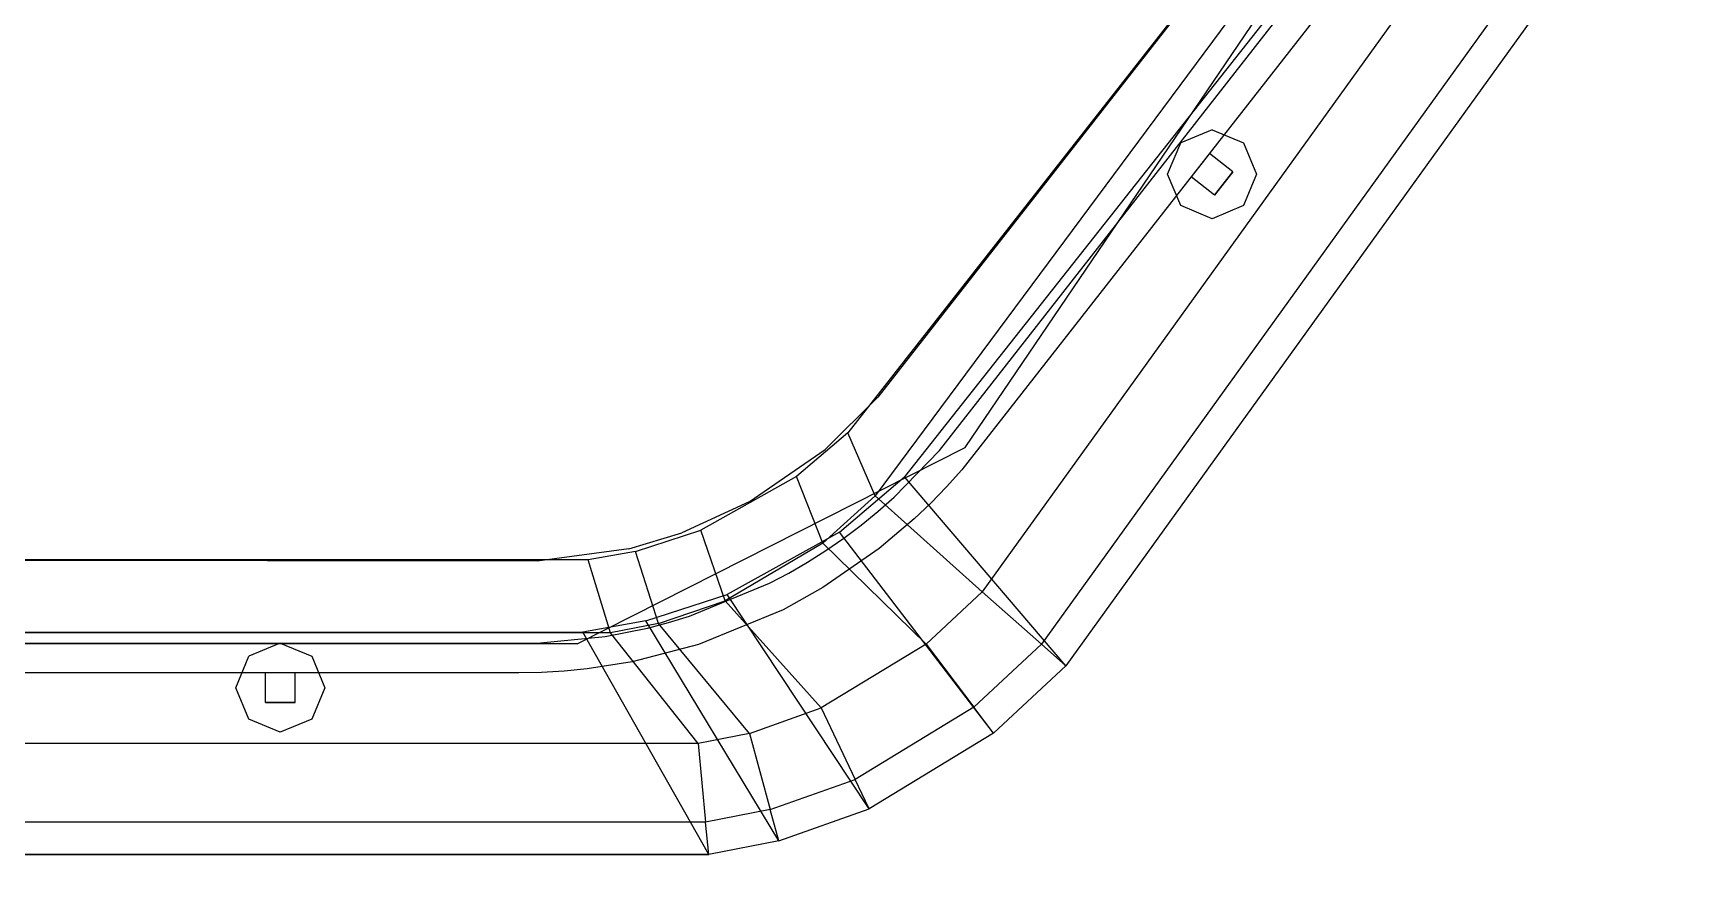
# Model space of a CAD drawing. Extents: x 11992 to 29481, y -6727 to 6811.
# Drawn here: x 19205.5 to 19428.4, y -3240.4 to -3127.1 of the extents above; entities that cross this region are included whole.
import ezdxf

# ---------------------------------------------------------------- set-up
doc = ezdxf.new("R2010")
doc.units = 0
doc.header["$MEASUREMENT"] = 0
doc.layers.get('0').update_dxf_attribs({"color": 8, "linetype": 'CONTINUOUS'})
doc.layers.add('zoylight 5回路', color=4, linetype='CONTINUOUS')

msp = doc.modelspace()

# ---------------------------------------------------------------- linework, layer by layer
for p, q in [((19384.34, -3093.14, -634.44), (19315.46, -3181.01, -634.44)), ((19384.34, -3093.14, -1072.44), (19315.46, -3181.01, -1072.44)), ((19384.34, -3093.14, -1510.44), (19315.46, -3181.01, -1510.44)), ((19384.34, -3093.14, -1948.44), (19315.46, -3181.01, -1948.44)), ((19384.88, -3092.61, -634.44), (19319.5, -3176.22, -634.44)), ((19384.88, -3092.61, -1072.44), (19319.5, -3176.22, -1072.44)), ((19384.88, -3092.61, -1510.44), (19319.5, -3176.22, -1510.44)), ((19384.88, -3092.61, -1948.44), (19319.5, -3176.22, -1948.44)), ((19389.36, -3094.97, -651.44), (19319.15, -3189.54, -651.44)), ((19389.36, -3094.97, -1089.44), (19319.15, -3189.54, -1089.44)), ((19389.36, -3094.97, -1527.44), (19319.15, -3189.54, -1527.44)), ((19389.36, -3094.97, -1965.44), (19319.15, -3189.54, -1965.44)), ((19392.96, -3098.51, -621.44), (19323.13, -3186.97, -621.44)), ((19392.96, -3098.51, -621.44), (19323.13, -3186.97, -621.44)), ((19392.96, -3098.51, -1059.44), (19323.13, -3186.97, -1059.44)), ((19392.96, -3098.51, -1059.44), (19323.13, -3186.97, -1059.44)), ((19392.96, -3098.51, -1497.44), (19323.13, -3186.97, -1497.44)), ((19392.96, -3098.51, -1497.44), (19323.13, -3186.97, -1497.44)), ((19392.96, -3098.51, -1935.44), (19323.13, -3186.97, -1935.44)), ((19392.96, -3098.51, -1935.44), (19323.13, -3186.97, -1935.44)), ((19409.02, -3097.74, -651.44), (19333.6, -3202.49, -651.44)), ((19409.02, -3097.74, -1089.44), (19333.6, -3202.49, -1089.44)), ((19409.02, -3097.74, -1527.44), (19333.6, -3202.49, -1527.44)), ((19409.02, -3097.74, -1965.44), (19333.6, -3202.49, -1965.44)), ((19327.83, -3183.4, -502.43), (19393.8, -3099.06, -502.43)), ((19327.83, -3183.4, -506.43), (19393.8, -3099.06, -506.43)), ((19327.83, -3183.4, -940.43), (19393.8, -3099.06, -940.43)), ((19327.83, -3183.4, -944.43), (19393.8, -3099.06, -944.43)), ((19327.83, -3183.4, -1378.43), (19393.8, -3099.06, -1378.43)), ((19327.83, -3183.4, -1382.43), (19393.8, -3099.06, -1382.43)), ((19397.16, -3101.25, -502.43), (19330.86, -3186.01, -502.43)), ((19397.16, -3101.25, -506.43), (19330.86, -3186.01, -506.43)), ((19397.16, -3101.25, -940.43), (19330.86, -3186.01, -940.43)), ((19397.16, -3101.25, -944.43), (19330.86, -3186.01, -944.43)), ((19397.16, -3101.25, -1378.43), (19330.86, -3186.01, -1378.43)), ((19397.16, -3101.25, -1382.43), (19330.86, -3186.01, -1382.43)), ((19418.47, -3102.77, -647.04), (19341.59, -3209.54, -647.04)), ((19418.47, -3102.77, -1085.04), (19341.59, -3209.54, -1085.04)), ((19418.47, -3102.77, -1523.04), (19341.59, -3209.54, -1523.04)), ((19418.47, -3102.77, -1961.04), (19341.59, -3209.54, -1961.04)), ((19331.3, -3182.99, -1527.86), (19385.44, -3103.15, -1527.86)), ((19331.3, -3182.99, -1934.86), (19385.44, -3103.15, -1934.86)), ((19422.38, -3104.86, -621.44), (19344.9, -3212.47, -621.44)), ((19422.38, -3104.86, -636.44), (19344.9, -3212.47, -636.44)), ((19422.38, -3104.86, -1059.44), (19344.9, -3212.47, -1059.44)), ((19422.38, -3104.86, -1074.44), (19344.9, -3212.47, -1074.44)), ((19422.38, -3104.86, -1497.44), (19344.9, -3212.47, -1497.44)), ((19422.38, -3104.86, -1512.44), (19344.9, -3212.47, -1512.44)), ((19422.38, -3104.86, -1935.44), (19344.9, -3212.47, -1935.44)), ((19422.38, -3104.86, -1950.44), (19344.9, -3212.47, -1950.44)), ((19364.62, -3140.13, -621.43), (19360.38, -3141.89, -621.43)), ((19364.62, -3140.13, -617.43), (19360.38, -3141.89, -617.43)), ((19364.62, -3140.13, -1059.43), (19360.38, -3141.89, -1059.43)), ((19364.62, -3140.13, -1055.43), (19360.38, -3141.89, -1055.43)), ((19364.62, -3140.13, -1497.43), (19360.38, -3141.89, -1497.43)), ((19364.62, -3140.13, -1493.43), (19360.38, -3141.89, -1493.43)), ((19364.62, -3140.13, -621.43), (19364.62, -3140.13, -617.43)), ((19364.62, -3140.13, -617.43), (19368.87, -3141.89, -617.43)), ((19364.62, -3140.13, -621.43), (19368.87, -3141.89, -621.43)), ((19364.62, -3140.13, -1059.43), (19364.62, -3140.13, -1055.43)), ((19364.62, -3140.13, -1055.43), (19368.87, -3141.89, -1055.43)), ((19364.62, -3140.13, -1059.43), (19368.87, -3141.89, -1059.43)), ((19364.62, -3140.13, -1497.43), (19364.62, -3140.13, -1493.43)), ((19364.62, -3140.13, -1493.43), (19368.87, -3141.89, -1493.43)), ((19364.62, -3140.13, -1497.43), (19368.87, -3141.89, -1497.43)), ((19358.62, -3146.13, -621.43), (19360.38, -3141.89, -621.43)), ((19358.62, -3146.13, -617.43), (19360.38, -3141.89, -617.43)), ((19358.62, -3146.13, -1059.43), (19360.38, -3141.89, -1059.43)), ((19358.62, -3146.13, -1055.43), (19360.38, -3141.89, -1055.43)), ((19358.62, -3146.13, -1497.43), (19360.38, -3141.89, -1497.43)), ((19358.62, -3146.13, -1493.43), (19360.38, -3141.89, -1493.43)), ((19360.38, -3141.89, -621.43), (19360.38, -3141.89, -617.43)), ((19360.38, -3141.89, -1059.43), (19360.38, -3141.89, -1055.43)), ((19360.38, -3141.89, -1497.43), (19360.38, -3141.89, -1493.43)), ((19368.87, -3141.89, -621.43), (19368.87, -3141.89, -617.43)), ((19368.87, -3141.89, -617.43), (19370.62, -3146.13, -617.43)), ((19368.87, -3141.89, -621.43), (19370.62, -3146.13, -621.43)), ((19368.87, -3141.89, -1059.43), (19368.87, -3141.89, -1055.43)), ((19368.87, -3141.89, -1055.43), (19370.62, -3146.13, -1055.43)), ((19368.87, -3141.89, -1059.43), (19370.62, -3146.13, -1059.43)), ((19368.87, -3141.89, -1497.43), (19368.87, -3141.89, -1493.43)), ((19368.87, -3141.89, -1493.43), (19370.62, -3146.13, -1493.43)), ((19368.87, -3141.89, -1497.43), (19370.62, -3146.13, -1497.43)), ((19364.28, -3143.32, -1493.43), (19361.81, -3146.47, -1493.43)), ((19364.28, -3143.32, -502.43), (19361.81, -3146.47, -502.43)), ((19364.28, -3143.32, -617.43), (19361.81, -3146.47, -617.43)), ((19364.28, -3143.32, -940.43), (19361.81, -3146.47, -940.43)), ((19364.28, -3143.32, -1055.43), (19361.81, -3146.47, -1055.43)), ((19364.28, -3143.32, -1378.43), (19361.81, -3146.47, -1378.43)), ((19364.28, -3143.32, -502.43), (19364.28, -3143.32, -617.43)), ((19367.43, -3145.79, -502.43), (19364.28, -3143.32, -502.43)), ((19367.43, -3145.79, -617.43), (19364.28, -3143.32, -617.43)), ((19364.28, -3143.32, -940.43), (19364.28, -3143.32, -1055.43)), ((19367.43, -3145.79, -940.43), (19364.28, -3143.32, -940.43)), ((19367.43, -3145.79, -1055.43), (19364.28, -3143.32, -1055.43)), ((19364.28, -3143.32, -1378.43), (19364.28, -3143.32, -1493.43)), ((19367.43, -3145.79, -1378.43), (19364.28, -3143.32, -1378.43)), ((19367.43, -3145.79, -1493.43), (19364.28, -3143.32, -1493.43)), ((19360.38, -3150.37, -621.43), (19358.62, -3146.13, -621.43)), ((19360.38, -3150.37, -617.43), (19358.62, -3146.13, -617.43)), ((19358.62, -3146.13, -621.43), (19358.62, -3146.13, -617.43)), ((19360.38, -3150.37, -1059.43), (19358.62, -3146.13, -1059.43)), ((19360.38, -3150.37, -1055.43), (19358.62, -3146.13, -1055.43)), ((19358.62, -3146.13, -1059.43), (19358.62, -3146.13, -1055.43)), ((19360.38, -3150.37, -1497.43), (19358.62, -3146.13, -1497.43)), ((19360.38, -3150.37, -1493.43), (19358.62, -3146.13, -1493.43)), ((19358.62, -3146.13, -1497.43), (19358.62, -3146.13, -1493.43)), ((19361.81, -3146.47, -1378.43), (19361.81, -3146.47, -1493.43)), ((19364.96, -3148.94, -1493.43), (19361.81, -3146.47, -1493.43)), ((19361.81, -3146.47, -502.43), (19361.81, -3146.47, -617.43)), ((19364.96, -3148.94, -502.43), (19361.81, -3146.47, -502.43)), ((19364.96, -3148.94, -617.43), (19361.81, -3146.47, -617.43)), ((19361.81, -3146.47, -940.43), (19361.81, -3146.47, -1055.43)), ((19364.96, -3148.94, -940.43), (19361.81, -3146.47, -940.43)), ((19364.96, -3148.94, -1055.43), (19361.81, -3146.47, -1055.43)), ((19364.96, -3148.94, -1378.43), (19361.81, -3146.47, -1378.43)), ((19367.43, -3145.79, -502.43), (19364.96, -3148.94, -502.43)), ((19364.96, -3148.94, -617.43), (19367.43, -3145.79, -617.43)), ((19367.43, -3145.79, -940.43), (19364.96, -3148.94, -940.43)), ((19364.96, -3148.94, -1055.43), (19367.43, -3145.79, -1055.43)), ((19367.43, -3145.79, -1378.43), (19364.96, -3148.94, -1378.43)), ((19364.96, -3148.94, -1493.43), (19367.43, -3145.79, -1493.43)), ((19367.43, -3145.79, -502.43), (19367.43, -3145.79, -617.43)), ((19367.43, -3145.79, -940.43), (19367.43, -3145.79, -1055.43)), ((19367.43, -3145.79, -1378.43), (19367.43, -3145.79, -1493.43)), ((19370.62, -3146.13, -621.43), (19368.87, -3150.37, -621.43)), ((19370.62, -3146.13, -617.43), (19368.87, -3150.37, -617.43)), ((19370.62, -3146.13, -1059.43), (19368.87, -3150.37, -1059.43)), ((19370.62, -3146.13, -1055.43), (19368.87, -3150.37, -1055.43)), ((19370.62, -3146.13, -1497.43), (19368.87, -3150.37, -1497.43)), ((19370.62, -3146.13, -1493.43), (19368.87, -3150.37, -1493.43)), ((19370.62, -3146.13, -621.43), (19370.62, -3146.13, -617.43)), ((19370.62, -3146.13, -1059.43), (19370.62, -3146.13, -1055.43)), ((19370.62, -3146.13, -1497.43), (19370.62, -3146.13, -1493.43)), ((19364.96, -3148.94, -502.43), (19364.96, -3148.94, -617.43)), ((19364.96, -3148.94, -940.43), (19364.96, -3148.94, -1055.43)), ((19364.96, -3148.94, -1378.43), (19364.96, -3148.94, -1493.43)), ((19364.62, -3152.13, -621.43), (19360.38, -3150.37, -621.43)), ((19364.62, -3152.13, -617.43), (19360.38, -3150.37, -617.43)), ((19360.38, -3150.37, -621.43), (19360.38, -3150.37, -617.43)), ((19364.62, -3152.13, -1059.43), (19360.38, -3150.37, -1059.43)), ((19364.62, -3152.13, -1055.43), (19360.38, -3150.37, -1055.43)), ((19360.38, -3150.37, -1059.43), (19360.38, -3150.37, -1055.43)), ((19364.62, -3152.13, -1497.43), (19360.38, -3150.37, -1497.43)), ((19364.62, -3152.13, -1493.43), (19360.38, -3150.37, -1493.43)), ((19360.38, -3150.37, -1497.43), (19360.38, -3150.37, -1493.43)), ((19368.87, -3150.37, -621.43), (19364.62, -3152.13, -621.43)), ((19368.87, -3150.37, -617.43), (19364.62, -3152.13, -617.43)), ((19368.87, -3150.37, -1059.43), (19364.62, -3152.13, -1059.43)), ((19368.87, -3150.37, -1055.43), (19364.62, -3152.13, -1055.43)), ((19368.87, -3150.37, -1497.43), (19364.62, -3152.13, -1497.43)), ((19368.87, -3150.37, -1493.43), (19364.62, -3152.13, -1493.43)), ((19368.87, -3150.37, -621.43), (19368.87, -3150.37, -617.43)), ((19368.87, -3150.37, -1059.43), (19368.87, -3150.37, -1055.43)), ((19368.87, -3150.37, -1497.43), (19368.87, -3150.37, -1493.43)), ((19364.62, -3152.13, -621.43), (19364.62, -3152.13, -617.43)), ((19364.62, -3152.13, -1059.43), (19364.62, -3152.13, -1055.43)), ((19364.62, -3152.13, -1497.43), (19364.62, -3152.13, -1493.43)), ((19312.41, -3183.25, -634.44), (19319.5, -3176.22, -634.44)), ((19312.41, -3183.25, -1072.44), (19319.5, -3176.22, -1072.44)), ((19312.41, -3183.25, -1510.44), (19319.5, -3176.22, -1510.44)), ((19312.41, -3183.25, -1948.44), (19319.5, -3176.22, -1948.44)), ((19315.46, -3181.01, -634.44), (19308.54, -3186.91, -634.44)), ((19315.46, -3181.01, -1072.44), (19308.54, -3186.91, -1072.44)), ((19315.46, -3181.01, -1510.44), (19308.54, -3186.91, -1510.44)), ((19315.46, -3181.01, -1948.44), (19308.54, -3186.91, -1948.44)), ((19319.15, -3189.54, -651.44), (19315.46, -3181.01, -634.44)), ((19319.15, -3189.54, -1089.44), (19315.46, -3181.01, -1072.44)), ((19319.15, -3189.54, -1527.44), (19315.46, -3181.01, -1510.44)), ((19319.15, -3189.54, -1965.44), (19315.46, -3181.01, -1948.44)), ((19278.92, -3209.5, -1527.86), (19331.3, -3182.99, -1527.86)), ((19278.92, -3209.5, -1934.86), (19331.3, -3182.99, -1934.86)), ((19302.15, -3190.34, -634.44), (19312.41, -3183.25, -634.44)), ((19302.15, -3190.34, -1072.44), (19312.41, -3183.25, -1072.44)), ((19302.15, -3190.34, -1510.44), (19312.41, -3183.25, -1510.44)), ((19302.15, -3190.34, -1948.44), (19312.41, -3183.25, -1948.44)), ((19331.3, -3182.99, -1934.86), (19331.3, -3182.99, -1527.86)), ((19321.71, -3189.7, -502.43), (19327.83, -3183.4, -502.43)), ((19321.71, -3189.7, -506.43), (19327.83, -3183.4, -506.43)), ((19321.71, -3189.7, -940.43), (19327.83, -3183.4, -940.43)), ((19321.71, -3189.7, -944.43), (19327.83, -3183.4, -944.43)), ((19321.71, -3189.7, -1378.43), (19327.83, -3183.4, -1378.43)), ((19321.71, -3189.7, -1382.43), (19327.83, -3183.4, -1382.43)), ((19327.83, -3183.4, -502.43), (19327.83, -3183.4, -506.43)), ((19327.83, -3183.4, -940.43), (19327.83, -3183.4, -944.43)), ((19327.83, -3183.4, -1378.43), (19327.83, -3183.4, -1382.43)), ((19308.54, -3186.91, -634.44), (19295.62, -3194.15, -634.44)), ((19308.54, -3186.91, -1072.44), (19295.62, -3194.15, -1072.44)), ((19308.54, -3186.91, -1510.44), (19295.62, -3194.15, -1510.44)), ((19308.54, -3186.91, -1948.44), (19295.62, -3194.15, -1948.44)), ((19312.1, -3195.89, -651.44), (19308.54, -3186.91, -634.44)), ((19312.1, -3195.89, -1089.44), (19308.54, -3186.91, -1072.44)), ((19312.1, -3195.89, -1527.44), (19308.54, -3186.91, -1510.44)), ((19312.1, -3195.89, -1965.44), (19308.54, -3186.91, -1948.44)), ((19314.32, -3194.43, -621.44), (19323.13, -3186.97, -621.44)), ((19314.32, -3194.43, -621.44), (19323.13, -3186.97, -621.44)), ((19314.32, -3194.43, -1059.44), (19323.13, -3186.97, -1059.44)), ((19314.32, -3194.43, -1059.44), (19323.13, -3186.97, -1059.44)), ((19314.32, -3194.43, -1497.44), (19323.13, -3186.97, -1497.44)), ((19314.32, -3194.43, -1497.44), (19323.13, -3186.97, -1497.44)), ((19314.32, -3194.43, -1935.44), (19323.13, -3186.97, -1935.44)), ((19314.32, -3194.43, -1935.44), (19323.13, -3186.97, -1935.44)), ((19344.9, -3212.47, -621.44), (19323.13, -3186.97, -621.44)), ((19344.9, -3212.47, -1059.44), (19323.13, -3186.97, -1059.44)), ((19344.9, -3212.47, -1497.44), (19323.13, -3186.97, -1497.44)), ((19344.9, -3212.47, -1935.44), (19323.13, -3186.97, -1935.44)), ((19330.86, -3186.01, -502.43), (19328.8, -3188.31, -502.43)), ((19330.86, -3186.01, -506.43), (19328.8, -3188.31, -506.43)), ((19330.86, -3186.01, -940.43), (19328.8, -3188.31, -940.43)), ((19330.86, -3186.01, -944.43), (19328.8, -3188.31, -944.43)), ((19330.86, -3186.01, -1378.43), (19328.8, -3188.31, -1378.43)), ((19330.86, -3186.01, -1382.43), (19328.8, -3188.31, -1382.43)), ((19330.86, -3186.01, -502.43), (19330.86, -3186.01, -506.43)), ((19330.86, -3186.01, -940.43), (19330.86, -3186.01, -944.43)), ((19330.86, -3186.01, -1378.43), (19330.86, -3186.01, -1382.43)), ((19319.15, -3189.54, -651.44), (19312.1, -3195.89, -651.44)), ((19319.15, -3189.54, -1089.44), (19312.1, -3195.89, -1089.44)), ((19319.15, -3189.54, -1527.44), (19312.1, -3195.89, -1527.44)), ((19319.15, -3189.54, -1965.44), (19312.1, -3195.89, -1965.44)), ((19333.6, -3202.49, -651.44), (19319.15, -3189.54, -651.44)), ((19333.6, -3202.49, -1089.44), (19319.15, -3189.54, -1089.44)), ((19333.6, -3202.49, -1527.44), (19319.15, -3189.54, -1527.44)), ((19333.6, -3202.49, -1965.44), (19319.15, -3189.54, -1965.44)), ((19319.52, -3191.64, -502.43), (19321.71, -3189.7, -502.43)), ((19319.52, -3191.64, -506.43), (19321.71, -3189.7, -506.43)), ((19319.52, -3191.64, -940.43), (19321.71, -3189.7, -940.43)), ((19319.52, -3191.64, -944.43), (19321.71, -3189.7, -944.43)), ((19319.52, -3191.64, -1378.43), (19321.71, -3189.7, -1378.43)), ((19319.52, -3191.64, -1382.43), (19321.71, -3189.7, -1382.43)), ((19321.71, -3189.7, -502.43), (19321.71, -3189.7, -506.43)), ((19321.71, -3189.7, -940.43), (19321.71, -3189.7, -944.43)), ((19321.71, -3189.7, -1378.43), (19321.71, -3189.7, -1382.43)), ((19328.8, -3188.31, -502.43), (19326.65, -3190.52, -502.43)), ((19328.8, -3188.31, -506.43), (19326.65, -3190.52, -506.43)), ((19328.8, -3188.31, -940.43), (19326.65, -3190.52, -940.43)), ((19328.8, -3188.31, -944.43), (19326.65, -3190.52, -944.43)), ((19328.8, -3188.31, -1378.43), (19326.65, -3190.52, -1378.43)), ((19328.8, -3188.31, -1382.43), (19326.65, -3190.52, -1382.43)), ((19302.15, -3190.34, -634.44), (19293.07, -3194.5, -634.44)), ((19302.15, -3190.34, -1072.44), (19293.07, -3194.5, -1072.44)), ((19302.15, -3190.34, -1510.44), (19293.07, -3194.5, -1510.44)), ((19302.15, -3190.34, -1948.44), (19293.07, -3194.5, -1948.44)), ((19317.25, -3193.49, -502.43), (19319.52, -3191.64, -502.43)), ((19317.25, -3193.49, -506.43), (19319.52, -3191.64, -506.43)), ((19317.25, -3193.49, -940.43), (19319.52, -3191.64, -940.43)), ((19317.25, -3193.49, -944.43), (19319.52, -3191.64, -944.43)), ((19317.25, -3193.49, -1378.43), (19319.52, -3191.64, -1378.43)), ((19317.25, -3193.49, -1382.43), (19319.52, -3191.64, -1382.43)), ((19326.65, -3190.52, -502.43), (19324.42, -3192.65, -502.43)), ((19326.65, -3190.52, -506.43), (19324.42, -3192.65, -506.43)), ((19326.65, -3190.52, -940.43), (19324.42, -3192.65, -940.43)), ((19326.65, -3190.52, -944.43), (19324.42, -3192.65, -944.43)), ((19326.65, -3190.52, -1378.43), (19324.42, -3192.65, -1378.43)), ((19326.65, -3190.52, -1382.43), (19324.42, -3192.65, -1382.43)), ((19286.79, -3197.02, -634.44), (19295.62, -3194.15, -634.44)), ((19286.79, -3197.02, -1072.44), (19295.62, -3194.15, -1072.44)), ((19286.79, -3197.02, -1510.44), (19295.62, -3194.15, -1510.44)), ((19286.79, -3197.02, -1948.44), (19295.62, -3194.15, -1948.44)), ((19298.93, -3203.68, -651.44), (19295.62, -3194.15, -634.44)), ((19298.93, -3203.68, -1089.44), (19295.62, -3194.15, -1072.44)), ((19298.93, -3203.68, -1527.44), (19295.62, -3194.15, -1510.44)), ((19298.93, -3203.68, -1965.44), (19295.62, -3194.15, -1948.44)), ((19314.91, -3195.25, -502.43), (19317.25, -3193.49, -502.43)), ((19314.91, -3195.25, -506.43), (19317.25, -3193.49, -506.43)), ((19314.91, -3195.25, -940.43), (19317.25, -3193.49, -940.43)), ((19314.91, -3195.25, -944.43), (19317.25, -3193.49, -944.43)), ((19314.91, -3195.25, -1378.43), (19317.25, -3193.49, -1378.43)), ((19314.91, -3195.25, -1382.43), (19317.25, -3193.49, -1382.43)), ((19324.42, -3192.65, -502.43), (19319.71, -3196.64, -502.43)), ((19324.42, -3192.65, -506.43), (19319.71, -3196.64, -506.43)), ((19324.42, -3192.65, -940.43), (19319.71, -3196.64, -940.43)), ((19324.42, -3192.65, -944.43), (19319.71, -3196.64, -944.43)), ((19324.42, -3192.65, -1378.43), (19319.71, -3196.64, -1378.43)), ((19324.42, -3192.65, -1382.43), (19319.71, -3196.64, -1382.43)), ((19324.42, -3192.65, -502.43), (19324.42, -3192.65, -506.43)), ((19324.42, -3192.65, -940.43), (19324.42, -3192.65, -944.43)), ((19324.42, -3192.65, -1378.43), (19324.42, -3192.65, -1382.43)), ((19285.9, -3196.66, -634.44), (19293.07, -3194.5, -634.44)), ((19285.9, -3196.66, -1072.44), (19293.07, -3194.5, -1072.44)), ((19285.9, -3196.66, -1510.44), (19293.07, -3194.5, -1510.44)), ((19285.9, -3196.66, -1948.44), (19293.07, -3194.5, -1948.44)), ((19312.1, -3195.89, -651.44), (19298.93, -3203.68, -651.44)), ((19312.1, -3195.89, -1089.44), (19298.93, -3203.68, -1089.44)), ((19312.1, -3195.89, -1527.44), (19298.93, -3203.68, -1527.44)), ((19312.1, -3195.89, -1965.44), (19298.93, -3203.68, -1965.44)), ((19314.32, -3194.43, -621.44), (19299.2, -3202.84, -621.44)), ((19314.32, -3194.43, -621.44), (19299.2, -3202.84, -621.44)), ((19314.32, -3194.43, -1059.44), (19299.2, -3202.84, -1059.44)), ((19314.32, -3194.43, -1059.44), (19299.2, -3202.84, -1059.44)), ((19314.32, -3194.43, -1497.44), (19299.2, -3202.84, -1497.44)), ((19314.32, -3194.43, -1497.44), (19299.2, -3202.84, -1497.44)), ((19314.32, -3194.43, -1935.44), (19299.2, -3202.84, -1935.44)), ((19314.32, -3194.43, -1935.44), (19299.2, -3202.84, -1935.44)), ((19326.02, -3209.52, -651.44), (19312.1, -3195.89, -651.44)), ((19326.02, -3209.52, -1089.44), (19312.1, -3195.89, -1089.44)), ((19326.02, -3209.52, -1527.44), (19312.1, -3195.89, -1527.44)), ((19326.02, -3209.52, -1965.44), (19312.1, -3195.89, -1965.44)), ((19319.71, -3196.64, -502.43), (19312.11, -3201.9, -502.43)), ((19319.71, -3196.64, -506.43), (19312.11, -3201.9, -506.43)), ((19319.71, -3196.64, -940.43), (19312.11, -3201.9, -940.43)), ((19319.71, -3196.64, -944.43), (19312.11, -3201.9, -944.43)), ((19319.71, -3196.64, -1378.43), (19312.11, -3201.9, -1378.43)), ((19319.71, -3196.64, -1382.43), (19312.11, -3201.9, -1382.43)), ((19312.5, -3196.91, -502.43), (19314.91, -3195.25, -502.43)), ((19312.5, -3196.91, -506.43), (19314.91, -3195.25, -506.43)), ((19312.5, -3196.91, -940.43), (19314.91, -3195.25, -940.43)), ((19312.5, -3196.91, -944.43), (19314.91, -3195.25, -944.43)), ((19312.5, -3196.91, -1378.43), (19314.91, -3195.25, -1378.43)), ((19312.5, -3196.91, -1382.43), (19314.91, -3195.25, -1382.43)), ((19335.12, -3221.54, -621.44), (19314.32, -3194.43, -621.44)), ((19335.12, -3221.54, -1059.44), (19314.32, -3194.43, -1059.44)), ((19335.12, -3221.54, -1497.44), (19314.32, -3194.43, -1497.44)), ((19335.12, -3221.54, -1935.44), (19314.32, -3194.43, -1935.44)), ((19319.71, -3196.64, -502.43), (19319.71, -3196.64, -506.43)), ((19319.71, -3196.64, -940.43), (19319.71, -3196.64, -944.43)), ((19319.71, -3196.64, -1378.43), (19319.71, -3196.64, -1382.43)), ((19280.44, -3198.16, -634.44), (18968.96, -3198.16, -634.44)), ((19280.44, -3198.16, -1072.44), (18968.96, -3198.16, -1072.44)), ((19280.44, -3198.16, -1510.44), (18968.96, -3198.16, -1510.44)), ((19280.44, -3198.16, -1948.44), (18968.96, -3198.16, -1948.44)), ((19273.54, -3198.36, -634.44), (18970.73, -3197.97, -634.44)), ((19273.54, -3198.36, -1072.44), (18970.73, -3197.97, -1072.44)), ((19273.54, -3198.36, -1510.44), (18970.73, -3197.97, -1510.44)), ((19273.54, -3198.36, -1948.44), (18970.73, -3197.97, -1948.44)), ((19285.9, -3196.66, -634.44), (19273.54, -3198.36, -634.44)), ((19285.9, -3196.66, -1072.44), (19273.54, -3198.36, -1072.44)), ((19285.9, -3196.66, -1510.44), (19273.54, -3198.36, -1510.44)), ((19285.9, -3196.66, -1948.44), (19273.54, -3198.36, -1948.44)), ((19286.79, -3197.02, -634.44), (19280.44, -3198.16, -634.44)), ((19286.79, -3197.02, -1072.44), (19280.44, -3198.16, -1072.44)), ((19286.79, -3197.02, -1510.44), (19280.44, -3198.16, -1510.44)), ((19286.79, -3197.02, -1948.44), (19280.44, -3198.16, -1948.44)), ((19283.45, -3207.99, -651.44), (19280.44, -3198.16, -634.44)), ((19283.45, -3207.99, -1089.44), (19280.44, -3198.16, -1072.44)), ((19283.45, -3207.99, -1527.44), (19280.44, -3198.16, -1510.44)), ((19283.45, -3207.99, -1965.44), (19280.44, -3198.16, -1948.44)), ((19289.93, -3206.77, -651.44), (19286.79, -3197.02, -634.44)), ((19289.93, -3206.77, -1089.44), (19286.79, -3197.02, -1072.44)), ((19289.93, -3206.77, -1527.44), (19286.79, -3197.02, -1510.44)), ((19289.93, -3206.77, -1965.44), (19286.79, -3197.02, -1948.44)), ((19307.5, -3199.96, -502.43), (19310.03, -3198.48, -502.43)), ((19307.5, -3199.96, -506.43), (19310.03, -3198.48, -506.43)), ((19307.5, -3199.96, -940.43), (19310.03, -3198.48, -940.43)), ((19307.5, -3199.96, -944.43), (19310.03, -3198.48, -944.43)), ((19307.5, -3199.96, -1378.43), (19310.03, -3198.48, -1378.43)), ((19307.5, -3199.96, -1382.43), (19310.03, -3198.48, -1382.43)), ((19310.03, -3198.48, -502.43), (19312.5, -3196.91, -502.43)), ((19310.03, -3198.48, -506.43), (19312.5, -3196.91, -506.43)), ((19310.03, -3198.48, -940.43), (19312.5, -3196.91, -940.43)), ((19310.03, -3198.48, -944.43), (19312.5, -3196.91, -944.43)), ((19310.03, -3198.48, -1378.43), (19312.5, -3196.91, -1378.43)), ((19310.03, -3198.48, -1382.43), (19312.5, -3196.91, -1382.43)), ((19312.5, -3196.91, -502.43), (19312.5, -3196.91, -506.43)), ((19312.5, -3196.91, -940.43), (19312.5, -3196.91, -944.43)), ((19312.5, -3196.91, -1378.43), (19312.5, -3196.91, -1382.43)), ((19304.91, -3201.33, -502.43), (19307.5, -3199.96, -502.43)), ((19304.91, -3201.33, -506.43), (19307.5, -3199.96, -506.43)), ((19304.91, -3201.33, -940.43), (19307.5, -3199.96, -940.43)), ((19304.91, -3201.33, -944.43), (19307.5, -3199.96, -944.43)), ((19304.91, -3201.33, -1378.43), (19307.5, -3199.96, -1378.43)), ((19304.91, -3201.33, -1382.43), (19307.5, -3199.96, -1382.43)), ((19288.22, -3206.39, -621.44), (19299.2, -3202.84, -621.44)), ((19288.22, -3206.39, -621.44), (19299.2, -3202.84, -621.44)), ((19288.22, -3206.39, -1059.44), (19299.2, -3202.84, -1059.44)), ((19288.22, -3206.39, -1059.44), (19299.2, -3202.84, -1059.44)), ((19288.22, -3206.39, -1497.44), (19299.2, -3202.84, -1497.44)), ((19288.22, -3206.39, -1497.44), (19299.2, -3202.84, -1497.44)), ((19288.22, -3206.39, -1935.44), (19299.2, -3202.84, -1935.44)), ((19288.22, -3206.39, -1935.44), (19299.2, -3202.84, -1935.44)), ((19294.09, -3205.78, -502.43), (19304.91, -3201.33, -502.43)), ((19294.09, -3205.78, -506.43), (19304.91, -3201.33, -506.43)), ((19294.09, -3205.78, -940.43), (19304.91, -3201.33, -940.43)), ((19294.09, -3205.78, -944.43), (19304.91, -3201.33, -944.43)), ((19294.09, -3205.78, -1378.43), (19304.91, -3201.33, -1378.43)), ((19294.09, -3205.78, -1382.43), (19304.91, -3201.33, -1382.43)), ((19318.35, -3231.77, -621.44), (19299.2, -3202.84, -621.44)), ((19318.35, -3231.77, -1059.44), (19299.2, -3202.84, -1059.44)), ((19318.35, -3231.77, -1497.44), (19299.2, -3202.84, -1497.44)), ((19318.35, -3231.77, -1935.44), (19299.2, -3202.84, -1935.44)), ((19304.91, -3201.33, -502.43), (19304.91, -3201.33, -506.43)), ((19304.91, -3201.33, -940.43), (19304.91, -3201.33, -944.43)), ((19304.91, -3201.33, -1378.43), (19304.91, -3201.33, -1382.43)), ((19312.11, -3201.9, -502.43), (19306.72, -3204.9, -502.43)), ((19312.11, -3201.9, -506.43), (19306.72, -3204.9, -506.43)), ((19312.11, -3201.9, -940.43), (19306.72, -3204.9, -940.43)), ((19312.11, -3201.9, -944.43), (19306.72, -3204.9, -944.43)), ((19312.11, -3201.9, -1378.43), (19306.72, -3204.9, -1378.43)), ((19312.11, -3201.9, -1382.43), (19306.72, -3204.9, -1382.43)), ((19312.11, -3201.9, -502.43), (19312.11, -3201.9, -506.43)), ((19312.11, -3201.9, -940.43), (19312.11, -3201.9, -944.43)), ((19312.11, -3201.9, -1378.43), (19312.11, -3201.9, -1382.43)), ((19333.6, -3202.49, -651.44), (19326.02, -3209.52, -651.44)), ((19333.6, -3202.49, -1089.44), (19326.02, -3209.52, -1089.44)), ((19333.6, -3202.49, -1527.44), (19326.02, -3209.52, -1527.44)), ((19333.6, -3202.49, -1965.44), (19326.02, -3209.52, -1965.44)), ((19333.6, -3202.49, -651.44), (19341.59, -3209.54, -647.04)), ((19333.6, -3202.49, -1089.44), (19341.59, -3209.54, -1085.04)), ((19333.6, -3202.49, -1527.44), (19341.59, -3209.54, -1523.04)), ((19333.6, -3202.49, -1965.44), (19341.59, -3209.54, -1961.04)), ((19289.93, -3206.77, -651.44), (19298.93, -3203.68, -651.44)), ((19289.93, -3206.77, -1089.44), (19298.93, -3203.68, -1089.44)), ((19289.93, -3206.77, -1527.44), (19298.93, -3203.68, -1527.44)), ((19289.93, -3206.77, -1965.44), (19298.93, -3203.68, -1965.44)), ((19306.72, -3204.9, -502.43), (19295.32, -3209.59, -502.43)), ((19306.72, -3204.9, -506.43), (19295.32, -3209.59, -506.43)), ((19306.72, -3204.9, -940.43), (19295.32, -3209.59, -940.43)), ((19306.72, -3204.9, -944.43), (19295.32, -3209.59, -944.43)), ((19306.72, -3204.9, -1378.43), (19295.32, -3209.59, -1378.43)), ((19306.72, -3204.9, -1382.43), (19295.32, -3209.59, -1382.43)), ((19311.87, -3218.15, -651.44), (19298.93, -3203.68, -651.44)), ((19311.87, -3218.15, -1089.44), (19298.93, -3203.68, -1089.44)), ((19311.87, -3218.15, -1527.44), (19298.93, -3203.68, -1527.44)), ((19311.87, -3218.15, -1965.44), (19298.93, -3203.68, -1965.44)), ((19306.72, -3204.9, -502.43), (19306.72, -3204.9, -506.43)), ((19306.72, -3204.9, -940.43), (19306.72, -3204.9, -944.43)), ((19306.72, -3204.9, -1378.43), (19306.72, -3204.9, -1382.43)), ((19288.22, -3206.39, -621.44), (19279.69, -3207.9, -621.44)), ((19288.22, -3206.39, -621.44), (19279.69, -3207.9, -621.44)), ((19288.22, -3206.39, -1059.44), (19279.69, -3207.9, -1059.44)), ((19288.22, -3206.39, -1059.44), (19279.69, -3207.9, -1059.44)), ((19288.22, -3206.39, -1497.44), (19279.69, -3207.9, -1497.44)), ((19288.22, -3206.39, -1497.44), (19279.69, -3207.9, -1497.44)), ((19288.22, -3206.39, -1935.44), (19279.69, -3207.9, -1935.44)), ((19288.22, -3206.39, -1935.44), (19279.69, -3207.9, -1935.44)), ((19282.71, -3208.5, -502.43), (19288.45, -3207.36, -502.43)), ((19282.71, -3208.5, -506.43), (19288.45, -3207.36, -506.43)), ((19282.71, -3208.5, -940.43), (19288.45, -3207.36, -940.43)), ((19282.71, -3208.5, -944.43), (19288.45, -3207.36, -944.43)), ((19282.71, -3208.5, -1378.43), (19288.45, -3207.36, -1378.43)), ((19282.71, -3208.5, -1382.43), (19288.45, -3207.36, -1382.43)), ((19289.93, -3206.77, -1527.44), (19283.45, -3207.99, -1527.44)), ((19289.93, -3206.77, -1965.44), (19283.45, -3207.99, -1965.44)), ((19289.93, -3206.77, -651.44), (19283.45, -3207.99, -651.44)), ((19289.93, -3206.77, -1089.44), (19283.45, -3207.99, -1089.44)), ((19306.16, -3236.09, -621.44), (19288.22, -3206.39, -621.44)), ((19306.16, -3236.09, -1059.44), (19288.22, -3206.39, -1059.44)), ((19306.16, -3236.09, -1497.44), (19288.22, -3206.39, -1497.44)), ((19306.16, -3236.09, -1935.44), (19288.22, -3206.39, -1935.44)), ((19288.45, -3207.36, -502.43), (19291.28, -3206.63, -502.43)), ((19288.45, -3207.36, -506.43), (19291.28, -3206.63, -506.43)), ((19288.45, -3207.36, -940.43), (19291.28, -3206.63, -940.43)), ((19288.45, -3207.36, -944.43), (19291.28, -3206.63, -944.43)), ((19288.45, -3207.36, -1378.43), (19291.28, -3206.63, -1378.43)), ((19288.45, -3207.36, -1382.43), (19291.28, -3206.63, -1382.43)), ((19302.2, -3221.58, -651.44), (19289.93, -3206.77, -651.44)), ((19302.2, -3221.58, -1089.44), (19289.93, -3206.77, -1089.44)), ((19302.2, -3221.58, -1527.44), (19289.93, -3206.77, -1527.44)), ((19302.2, -3221.58, -1965.44), (19289.93, -3206.77, -1965.44)), ((19291.28, -3206.63, -502.43), (19294.09, -3205.78, -502.43)), ((19291.28, -3206.63, -506.43), (19294.09, -3205.78, -506.43)), ((19291.28, -3206.63, -940.43), (19294.09, -3205.78, -940.43)), ((19291.28, -3206.63, -944.43), (19294.09, -3205.78, -944.43)), ((19291.28, -3206.63, -1378.43), (19294.09, -3205.78, -1378.43)), ((19291.28, -3206.63, -1382.43), (19294.09, -3205.78, -1382.43)), ((19294.09, -3205.78, -502.43), (19294.09, -3205.78, -506.43)), ((19294.09, -3205.78, -940.43), (19294.09, -3205.78, -944.43)), ((19294.09, -3205.78, -1378.43), (19294.09, -3205.78, -1382.43)), ((19283.45, -3207.99, -651.44), (18965.95, -3207.99, -651.44)), ((19283.45, -3207.99, -1089.44), (18965.95, -3207.99, -1089.44)), ((19283.45, -3207.99, -1527.44), (18965.95, -3207.99, -1527.44)), ((19283.45, -3207.99, -1965.44), (18965.95, -3207.99, -1965.44)), ((18969.56, -3207.9, -621.44), (19279.69, -3207.9, -621.44)), ((18969.56, -3207.9, -621.44), (19279.69, -3207.9, -621.44)), ((18969.56, -3207.9, -1059.44), (19279.69, -3207.9, -1059.44)), ((18969.56, -3207.9, -1059.44), (19279.69, -3207.9, -1059.44)), ((18969.56, -3207.9, -1497.44), (19279.69, -3207.9, -1497.44)), ((18969.56, -3207.9, -1497.44), (19279.69, -3207.9, -1497.44)), ((18969.56, -3207.9, -1935.44), (19279.69, -3207.9, -1935.44)), ((18969.56, -3207.9, -1935.44), (19279.69, -3207.9, -1935.44)), ((19278.92, -3209.5, -1934.86), (18970.06, -3209.5, -1934.86)), ((19278.92, -3209.5, -1527.86), (18970.06, -3209.5, -1527.86)), ((18978.21, -3209.41, -502.43), (19271.04, -3209.41, -502.43)), ((18978.21, -3209.41, -506.43), (19271.04, -3209.41, -506.43)), ((18978.21, -3209.41, -940.43), (19271.04, -3209.41, -940.43)), ((18978.21, -3209.41, -944.43), (19271.04, -3209.41, -944.43)), ((18978.21, -3209.41, -1378.43), (19271.04, -3209.41, -1378.43)), ((18978.21, -3209.41, -1382.43), (19271.04, -3209.41, -1382.43)), ((19238.87, -3209.41, -621.43), (19234.63, -3211.17, -621.43)), ((19238.87, -3209.41, -617.43), (19234.63, -3211.17, -617.43)), ((19238.87, -3209.41, -1059.43), (19234.63, -3211.17, -1059.43)), ((19238.87, -3209.41, -1055.43), (19234.63, -3211.17, -1055.43)), ((19238.87, -3209.41, -1497.43), (19234.63, -3211.17, -1497.43)), ((19238.87, -3209.41, -1493.43), (19234.63, -3211.17, -1493.43)), ((19238.87, -3209.41, -621.43), (19238.87, -3209.41, -617.43)), ((19238.87, -3209.41, -617.43), (19243.12, -3211.17, -617.43)), ((19238.87, -3209.41, -621.43), (19243.12, -3211.17, -621.43)), ((19238.87, -3209.41, -1059.43), (19238.87, -3209.41, -1055.43)), ((19238.87, -3209.41, -1055.43), (19243.12, -3211.17, -1055.43)), ((19238.87, -3209.41, -1059.43), (19243.12, -3211.17, -1059.43)), ((19238.87, -3209.41, -1497.43), (19238.87, -3209.41, -1493.43)), ((19238.87, -3209.41, -1493.43), (19243.12, -3211.17, -1493.43)), ((19238.87, -3209.41, -1497.43), (19243.12, -3211.17, -1497.43)), ((19271.04, -3209.41, -502.43), (19273.97, -3209.35, -502.43)), ((19271.04, -3209.41, -506.43), (19273.97, -3209.35, -506.43)), ((19271.04, -3209.41, -940.43), (19273.97, -3209.35, -940.43)), ((19271.04, -3209.41, -944.43), (19273.97, -3209.35, -944.43)), ((19271.04, -3209.41, -1378.43), (19273.97, -3209.35, -1378.43)), ((19271.04, -3209.41, -1382.43), (19273.97, -3209.35, -1382.43)), ((19273.97, -3209.35, -502.43), (19282.71, -3208.5, -502.43)), ((19273.97, -3209.35, -506.43), (19282.71, -3208.5, -506.43)), ((19273.97, -3209.35, -940.43), (19282.71, -3208.5, -940.43)), ((19273.97, -3209.35, -944.43), (19282.71, -3208.5, -944.43)), ((19273.97, -3209.35, -1378.43), (19282.71, -3208.5, -1378.43)), ((19273.97, -3209.35, -1382.43), (19282.71, -3208.5, -1382.43)), ((19273.97, -3209.35, -502.43), (19273.97, -3209.35, -506.43)), ((19273.97, -3209.35, -940.43), (19273.97, -3209.35, -944.43)), ((19273.97, -3209.35, -1378.43), (19273.97, -3209.35, -1382.43)), ((19278.92, -3209.5, -1527.86), (19278.92, -3209.5, -1934.86)), ((19296.7, -3237.93, -621.44), (19279.69, -3207.9, -621.44)), ((19296.7, -3237.93, -1059.44), (19279.69, -3207.9, -1059.44)), ((19296.7, -3237.93, -1497.44), (19279.69, -3207.9, -1497.44)), ((19296.7, -3237.93, -1935.44), (19279.69, -3207.9, -1935.44)), ((19282.71, -3208.5, -502.43), (19282.71, -3208.5, -506.43)), ((19282.71, -3208.5, -940.43), (19282.71, -3208.5, -944.43)), ((19282.71, -3208.5, -1378.43), (19282.71, -3208.5, -1382.43)), ((19295.25, -3222.93, -1527.44), (19283.45, -3207.99, -1527.44)), ((19295.25, -3222.93, -1965.44), (19283.45, -3207.99, -1965.44)), ((19295.25, -3222.93, -651.44), (19283.45, -3207.99, -651.44)), ((19295.25, -3222.93, -1089.44), (19283.45, -3207.99, -1089.44)), ((19295.32, -3209.59, -502.43), (19286.37, -3211.91, -502.43)), ((19295.32, -3209.59, -506.43), (19286.37, -3211.91, -506.43)), ((19295.32, -3209.59, -940.43), (19286.37, -3211.91, -940.43)), ((19295.32, -3209.59, -944.43), (19286.37, -3211.91, -944.43)), ((19295.32, -3209.59, -1378.43), (19286.37, -3211.91, -1378.43)), ((19295.32, -3209.59, -1382.43), (19286.37, -3211.91, -1382.43)), ((19295.32, -3209.59, -502.43), (19295.32, -3209.59, -506.43)), ((19295.32, -3209.59, -940.43), (19295.32, -3209.59, -944.43)), ((19295.32, -3209.59, -1378.43), (19295.32, -3209.59, -1382.43)), ((19326.02, -3209.52, -651.44), (19311.87, -3218.15, -651.44)), ((19326.02, -3209.52, -1089.44), (19311.87, -3218.15, -1089.44)), ((19326.02, -3209.52, -1527.44), (19311.87, -3218.15, -1527.44)), ((19326.02, -3209.52, -1965.44), (19311.87, -3218.15, -1965.44)), ((19326.02, -3209.52, -651.44), (19332.46, -3218.02, -647.04)), ((19326.02, -3209.52, -1089.44), (19332.46, -3218.02, -1085.04)), ((19326.02, -3209.52, -1527.44), (19332.46, -3218.02, -1523.04)), ((19326.02, -3209.52, -1965.44), (19332.46, -3218.02, -1961.04)), ((19341.59, -3209.54, -647.04), (19332.46, -3218.02, -647.04)), ((19341.59, -3209.54, -1085.04), (19332.46, -3218.02, -1085.04)), ((19341.59, -3209.54, -1523.04), (19332.46, -3218.02, -1523.04)), ((19341.59, -3209.54, -1961.04), (19332.46, -3218.02, -1961.04)), ((19344.9, -3212.47, -636.44), (19341.59, -3209.54, -647.04)), ((19344.9, -3212.47, -1074.44), (19341.59, -3209.54, -1085.04)), ((19344.9, -3212.47, -1512.44), (19341.59, -3209.54, -1523.04)), ((19344.9, -3212.47, -1950.44), (19341.59, -3209.54, -1961.04)), ((19232.87, -3215.41, -621.43), (19234.63, -3211.17, -621.43)), ((19232.87, -3215.41, -617.43), (19234.63, -3211.17, -617.43)), ((19232.87, -3215.41, -1059.43), (19234.63, -3211.17, -1059.43)), ((19232.87, -3215.41, -1055.43), (19234.63, -3211.17, -1055.43)), ((19232.87, -3215.41, -1497.43), (19234.63, -3211.17, -1497.43)), ((19232.87, -3215.41, -1493.43), (19234.63, -3211.17, -1493.43)), ((19234.63, -3211.17, -621.43), (19234.63, -3211.17, -617.43)), ((19234.63, -3211.17, -1059.43), (19234.63, -3211.17, -1055.43)), ((19234.63, -3211.17, -1497.43), (19234.63, -3211.17, -1493.43)), ((19243.12, -3211.17, -621.43), (19243.12, -3211.17, -617.43)), ((19243.12, -3211.17, -617.43), (19244.87, -3215.41, -617.43)), ((19243.12, -3211.17, -621.43), (19244.87, -3215.41, -621.43)), ((19243.12, -3211.17, -1059.43), (19243.12, -3211.17, -1055.43)), ((19243.12, -3211.17, -1055.43), (19244.87, -3215.41, -1055.43)), ((19243.12, -3211.17, -1059.43), (19244.87, -3215.41, -1059.43)), ((19243.12, -3211.17, -1497.43), (19243.12, -3211.17, -1493.43)), ((19243.12, -3211.17, -1493.43), (19244.87, -3215.41, -1493.43)), ((19243.12, -3211.17, -1497.43), (19244.87, -3215.41, -1497.43)), ((19286.37, -3211.91, -502.43), (19280.27, -3212.87, -502.43)), ((19286.37, -3211.91, -506.43), (19280.27, -3212.87, -506.43)), ((19286.37, -3211.91, -940.43), (19280.27, -3212.87, -940.43)), ((19286.37, -3211.91, -944.43), (19280.27, -3212.87, -944.43)), ((19286.37, -3211.91, -1378.43), (19280.27, -3212.87, -1378.43)), ((19286.37, -3211.91, -1382.43), (19280.27, -3212.87, -1382.43)), ((19286.37, -3211.91, -502.43), (19286.37, -3211.91, -506.43)), ((19286.37, -3211.91, -940.43), (19286.37, -3211.91, -944.43)), ((19286.37, -3211.91, -1378.43), (19286.37, -3211.91, -1382.43)), ((19271.08, -3213.41, -502.43), (18978.17, -3213.41, -502.43)), ((19271.08, -3213.41, -506.43), (18978.17, -3213.41, -506.43)), ((19271.08, -3213.41, -940.43), (18978.17, -3213.41, -940.43)), ((19271.08, -3213.41, -944.43), (18978.17, -3213.41, -944.43)), ((19271.08, -3213.41, -1378.43), (18978.17, -3213.41, -1378.43)), ((19271.08, -3213.41, -1382.43), (18978.17, -3213.41, -1382.43)), ((19236.87, -3213.41, -502.43), (19236.87, -3213.41, -617.43)), ((19240.87, -3213.41, -502.43), (19236.87, -3213.41, -502.43)), ((19240.87, -3213.41, -617.43), (19236.87, -3213.41, -617.43)), ((19236.87, -3217.41, -502.43), (19236.87, -3213.41, -502.43)), ((19236.87, -3217.41, -617.43), (19236.87, -3213.41, -617.43)), ((19236.87, -3213.41, -940.43), (19236.87, -3213.41, -1055.43)), ((19240.87, -3213.41, -940.43), (19236.87, -3213.41, -940.43)), ((19240.87, -3213.41, -1055.43), (19236.87, -3213.41, -1055.43)), ((19236.87, -3217.41, -940.43), (19236.87, -3213.41, -940.43)), ((19236.87, -3217.41, -1055.43), (19236.87, -3213.41, -1055.43)), ((19236.87, -3213.41, -1378.43), (19236.87, -3213.41, -1493.43)), ((19240.87, -3213.41, -1378.43), (19236.87, -3213.41, -1378.43)), ((19240.87, -3213.41, -1493.43), (19236.87, -3213.41, -1493.43)), ((19236.87, -3217.41, -1378.43), (19236.87, -3213.41, -1378.43)), ((19236.87, -3217.41, -1493.43), (19236.87, -3213.41, -1493.43)), ((19240.87, -3213.41, -502.43), (19240.87, -3213.41, -617.43)), ((19240.87, -3217.41, -502.43), (19240.87, -3213.41, -502.43)), ((19240.87, -3217.41, -617.43), (19240.87, -3213.41, -617.43)), ((19240.87, -3213.41, -940.43), (19240.87, -3213.41, -1055.43)), ((19240.87, -3217.41, -940.43), (19240.87, -3213.41, -940.43)), ((19240.87, -3217.41, -1055.43), (19240.87, -3213.41, -1055.43)), ((19240.87, -3213.41, -1378.43), (19240.87, -3213.41, -1493.43)), ((19240.87, -3217.41, -1378.43), (19240.87, -3213.41, -1378.43)), ((19240.87, -3217.41, -1493.43), (19240.87, -3213.41, -1493.43)), ((19274.12, -3213.35, -502.43), (19271.08, -3213.41, -502.43)), ((19274.12, -3213.35, -506.43), (19271.08, -3213.41, -506.43)), ((19274.12, -3213.35, -940.43), (19271.08, -3213.41, -940.43)), ((19274.12, -3213.35, -944.43), (19271.08, -3213.41, -944.43)), ((19274.12, -3213.35, -1378.43), (19271.08, -3213.41, -1378.43)), ((19274.12, -3213.35, -1382.43), (19271.08, -3213.41, -1382.43)), ((19277.2, -3213.17, -502.43), (19274.12, -3213.35, -502.43)), ((19277.2, -3213.17, -506.43), (19274.12, -3213.35, -506.43)), ((19277.2, -3213.17, -940.43), (19274.12, -3213.35, -940.43)), ((19277.2, -3213.17, -944.43), (19274.12, -3213.35, -944.43)), ((19277.2, -3213.17, -1378.43), (19274.12, -3213.35, -1378.43)), ((19277.2, -3213.17, -1382.43), (19274.12, -3213.35, -1382.43)), ((19274.12, -3213.35, -502.43), (19274.12, -3213.35, -506.43)), ((19274.12, -3213.35, -940.43), (19274.12, -3213.35, -944.43)), ((19274.12, -3213.35, -1378.43), (19274.12, -3213.35, -1382.43)), ((19280.27, -3212.87, -502.43), (19277.2, -3213.17, -502.43)), ((19280.27, -3212.87, -506.43), (19277.2, -3213.17, -506.43)), ((19280.27, -3212.87, -940.43), (19277.2, -3213.17, -940.43)), ((19280.27, -3212.87, -944.43), (19277.2, -3213.17, -944.43)), ((19280.27, -3212.87, -1378.43), (19277.2, -3213.17, -1378.43)), ((19280.27, -3212.87, -1382.43), (19277.2, -3213.17, -1382.43)), ((19335.12, -3221.54, -621.44), (19344.9, -3212.47, -621.44)), ((19344.9, -3212.47, -636.44), (19335.12, -3221.54, -636.44)), ((19335.12, -3221.54, -1059.44), (19344.9, -3212.47, -1059.44)), ((19344.9, -3212.47, -1074.44), (19335.12, -3221.54, -1074.44)), ((19335.12, -3221.54, -1497.44), (19344.9, -3212.47, -1497.44)), ((19344.9, -3212.47, -1512.44), (19335.12, -3221.54, -1512.44)), ((19335.12, -3221.54, -1935.44), (19344.9, -3212.47, -1935.44)), ((19344.9, -3212.47, -1950.44), (19335.12, -3221.54, -1950.44)), ((19344.9, -3212.47, -621.44), (19344.9, -3212.47, -636.44)), ((19344.9, -3212.47, -1059.44), (19344.9, -3212.47, -1074.44)), ((19344.9, -3212.47, -1497.44), (19344.9, -3212.47, -1512.44)), ((19344.9, -3212.47, -1935.44), (19344.9, -3212.47, -1950.44)), ((19234.63, -3219.65, -621.43), (19232.87, -3215.41, -621.43)), ((19234.63, -3219.65, -617.43), (19232.87, -3215.41, -617.43)), ((19232.87, -3215.41, -621.43), (19232.87, -3215.41, -617.43)), ((19234.63, -3219.65, -1059.43), (19232.87, -3215.41, -1059.43)), ((19234.63, -3219.65, -1055.43), (19232.87, -3215.41, -1055.43)), ((19232.87, -3215.41, -1059.43), (19232.87, -3215.41, -1055.43)), ((19234.63, -3219.65, -1497.43), (19232.87, -3215.41, -1497.43)), ((19234.63, -3219.65, -1493.43), (19232.87, -3215.41, -1493.43)), ((19232.87, -3215.41, -1497.43), (19232.87, -3215.41, -1493.43)), ((19244.87, -3215.41, -621.43), (19243.12, -3219.65, -621.43)), ((19244.87, -3215.41, -617.43), (19243.12, -3219.65, -617.43)), ((19244.87, -3215.41, -1059.43), (19243.12, -3219.65, -1059.43)), ((19244.87, -3215.41, -1055.43), (19243.12, -3219.65, -1055.43)), ((19244.87, -3215.41, -1497.43), (19243.12, -3219.65, -1497.43)), ((19244.87, -3215.41, -1493.43), (19243.12, -3219.65, -1493.43)), ((19244.87, -3215.41, -621.43), (19244.87, -3215.41, -617.43)), ((19244.87, -3215.41, -1059.43), (19244.87, -3215.41, -1055.43)), ((19244.87, -3215.41, -1497.43), (19244.87, -3215.41, -1493.43)), ((19240.87, -3217.41, -502.43), (19236.87, -3217.41, -502.43)), ((19236.87, -3217.41, -502.43), (19236.87, -3217.41, -617.43)), ((19236.87, -3217.41, -617.43), (19240.87, -3217.41, -617.43)), ((19240.87, -3217.41, -940.43), (19236.87, -3217.41, -940.43)), ((19236.87, -3217.41, -940.43), (19236.87, -3217.41, -1055.43)), ((19236.87, -3217.41, -1055.43), (19240.87, -3217.41, -1055.43)), ((19240.87, -3217.41, -1378.43), (19236.87, -3217.41, -1378.43)), ((19236.87, -3217.41, -1378.43), (19236.87, -3217.41, -1493.43)), ((19236.87, -3217.41, -1493.43), (19240.87, -3217.41, -1493.43)), ((19240.87, -3217.41, -502.43), (19240.87, -3217.41, -617.43)), ((19240.87, -3217.41, -940.43), (19240.87, -3217.41, -1055.43)), ((19240.87, -3217.41, -1378.43), (19240.87, -3217.41, -1493.43)), ((19302.2, -3221.58, -651.44), (19311.87, -3218.15, -651.44)), ((19302.2, -3221.58, -1089.44), (19311.87, -3218.15, -1089.44)), ((19302.2, -3221.58, -1527.44), (19311.87, -3218.15, -1527.44)), ((19302.2, -3221.58, -1965.44), (19311.87, -3218.15, -1965.44)), ((19311.87, -3218.15, -651.44), (19316.45, -3227.78, -647.04)), ((19311.87, -3218.15, -1089.44), (19316.45, -3227.78, -1085.04)), ((19311.87, -3218.15, -1527.44), (19316.45, -3227.78, -1523.04)), ((19311.87, -3218.15, -1965.44), (19316.45, -3227.78, -1961.04)), ((19332.46, -3218.02, -647.04), (19316.45, -3227.78, -647.04)), ((19332.46, -3218.02, -1085.04), (19316.45, -3227.78, -1085.04)), ((19332.46, -3218.02, -1523.04), (19316.45, -3227.78, -1523.04)), ((19332.46, -3218.02, -1961.04), (19316.45, -3227.78, -1961.04)), ((19335.12, -3221.54, -636.44), (19332.46, -3218.02, -647.04)), ((19335.12, -3221.54, -1074.44), (19332.46, -3218.02, -1085.04)), ((19335.12, -3221.54, -1512.44), (19332.46, -3218.02, -1523.04)), ((19335.12, -3221.54, -1950.44), (19332.46, -3218.02, -1961.04)), ((19238.87, -3221.41, -621.43), (19234.63, -3219.65, -621.43)), ((19238.87, -3221.41, -617.43), (19234.63, -3219.65, -617.43)), ((19234.63, -3219.65, -621.43), (19234.63, -3219.65, -617.43)), ((19238.87, -3221.41, -1059.43), (19234.63, -3219.65, -1059.43)), ((19238.87, -3221.41, -1055.43), (19234.63, -3219.65, -1055.43)), ((19234.63, -3219.65, -1059.43), (19234.63, -3219.65, -1055.43)), ((19238.87, -3221.41, -1497.43), (19234.63, -3219.65, -1497.43)), ((19238.87, -3221.41, -1493.43), (19234.63, -3219.65, -1493.43)), ((19234.63, -3219.65, -1497.43), (19234.63, -3219.65, -1493.43)), ((19243.12, -3219.65, -621.43), (19238.87, -3221.41, -621.43)), ((19243.12, -3219.65, -617.43), (19238.87, -3221.41, -617.43)), ((19243.12, -3219.65, -1059.43), (19238.87, -3221.41, -1059.43)), ((19243.12, -3219.65, -1055.43), (19238.87, -3221.41, -1055.43)), ((19243.12, -3219.65, -1497.43), (19238.87, -3221.41, -1497.43)), ((19243.12, -3219.65, -1493.43), (19238.87, -3221.41, -1493.43)), ((19243.12, -3219.65, -621.43), (19243.12, -3219.65, -617.43)), ((19243.12, -3219.65, -1059.43), (19243.12, -3219.65, -1055.43)), ((19243.12, -3219.65, -1497.43), (19243.12, -3219.65, -1493.43)), ((19295.25, -3222.93, -651.44), (18954.19, -3222.93, -651.44)), ((19295.25, -3222.93, -1089.44), (18954.19, -3222.93, -1089.44)), ((19295.25, -3222.93, -1527.44), (18954.19, -3222.93, -1527.44)), ((19295.25, -3222.93, -1965.44), (18954.19, -3222.93, -1965.44)), ((19238.87, -3221.41, -621.43), (19238.87, -3221.41, -617.43)), ((19238.87, -3221.41, -1059.43), (19238.87, -3221.41, -1055.43)), ((19238.87, -3221.41, -1497.43), (19238.87, -3221.41, -1493.43)), ((19302.2, -3221.58, -651.44), (19295.25, -3222.93, -651.44)), ((19302.2, -3221.58, -1089.44), (19295.25, -3222.93, -1089.44)), ((19302.2, -3221.58, -1527.44), (19295.25, -3222.93, -1527.44)), ((19302.2, -3221.58, -1965.44), (19295.25, -3222.93, -1965.44)), ((19295.25, -3222.93, -651.44), (19296.27, -3233.54, -647.04)), ((19295.25, -3222.93, -1089.44), (19296.27, -3233.54, -1085.04)), ((19295.25, -3222.93, -1527.44), (19296.27, -3233.54, -1523.04)), ((19295.25, -3222.93, -1965.44), (19296.27, -3233.54, -1961.04)), ((19302.2, -3221.58, -651.44), (19305, -3231.84, -647.04)), ((19302.2, -3221.58, -1089.44), (19305, -3231.84, -1085.04)), ((19302.2, -3221.58, -1527.44), (19305, -3231.84, -1523.04)), ((19302.2, -3221.58, -1965.44), (19305, -3231.84, -1961.04)), ((19335.12, -3221.54, -621.44), (19318.35, -3231.77, -621.44)), ((19335.12, -3221.54, -636.44), (19318.35, -3231.77, -636.44)), ((19335.12, -3221.54, -1059.44), (19318.35, -3231.77, -1059.44)), ((19335.12, -3221.54, -1074.44), (19318.35, -3231.77, -1074.44)), ((19335.12, -3221.54, -1497.44), (19318.35, -3231.77, -1497.44)), ((19335.12, -3221.54, -1512.44), (19318.35, -3231.77, -1512.44)), ((19335.12, -3221.54, -1935.44), (19318.35, -3231.77, -1935.44)), ((19335.12, -3221.54, -1950.44), (19318.35, -3231.77, -1950.44)), ((19335.12, -3221.54, -621.44), (19335.12, -3221.54, -636.44)), ((19335.12, -3221.54, -1059.44), (19335.12, -3221.54, -1074.44)), ((19335.12, -3221.54, -1497.44), (19335.12, -3221.54, -1512.44)), ((19335.12, -3221.54, -1935.44), (19335.12, -3221.54, -1950.44)), ((19305, -3231.84, -647.04), (19316.45, -3227.78, -647.04)), ((19305, -3231.84, -1085.04), (19316.45, -3227.78, -1085.04)), ((19305, -3231.84, -1523.04), (19316.45, -3227.78, -1523.04)), ((19305, -3231.84, -1961.04), (19316.45, -3227.78, -1961.04)), ((19318.35, -3231.77, -636.44), (19316.45, -3227.78, -647.04)), ((19318.35, -3231.77, -1074.44), (19316.45, -3227.78, -1085.04)), ((19318.35, -3231.77, -1512.44), (19316.45, -3227.78, -1523.04)), ((19318.35, -3231.77, -1950.44), (19316.45, -3227.78, -1961.04)), ((19305, -3231.84, -647.04), (19296.27, -3233.54, -647.04)), ((19305, -3231.84, -1085.04), (19296.27, -3233.54, -1085.04)), ((19305, -3231.84, -1523.04), (19296.27, -3233.54, -1523.04)), ((19305, -3231.84, -1961.04), (19296.27, -3233.54, -1961.04)), ((19306.16, -3236.09, -636.44), (19305, -3231.84, -647.04)), ((19306.16, -3236.09, -1074.44), (19305, -3231.84, -1085.04)), ((19306.16, -3236.09, -1512.44), (19305, -3231.84, -1523.04)), ((19306.16, -3236.09, -1950.44), (19305, -3231.84, -1961.04)), ((19306.16, -3236.09, -621.44), (19318.35, -3231.77, -621.44)), ((19306.16, -3236.09, -636.44), (19318.35, -3231.77, -636.44)), ((19306.16, -3236.09, -1059.44), (19318.35, -3231.77, -1059.44)), ((19306.16, -3236.09, -1074.44), (19318.35, -3231.77, -1074.44)), ((19306.16, -3236.09, -1497.44), (19318.35, -3231.77, -1497.44)), ((19306.16, -3236.09, -1512.44), (19318.35, -3231.77, -1512.44)), ((19306.16, -3236.09, -1935.44), (19318.35, -3231.77, -1935.44)), ((19306.16, -3236.09, -1950.44), (19318.35, -3231.77, -1950.44)), ((19318.35, -3231.77, -621.44), (19318.35, -3231.77, -636.44)), ((19318.35, -3231.77, -1059.44), (19318.35, -3231.77, -1074.44)), ((19318.35, -3231.77, -1497.44), (19318.35, -3231.77, -1512.44)), ((19318.35, -3231.77, -1935.44), (19318.35, -3231.77, -1950.44)), ((19296.27, -3233.54, -647.04), (18953.05, -3233.54, -647.04)), ((19296.27, -3233.54, -1085.04), (18953.05, -3233.54, -1085.04)), ((19296.27, -3233.54, -1523.04), (18953.05, -3233.54, -1523.04)), ((19296.27, -3233.54, -1961.04), (18953.05, -3233.54, -1961.04)), ((19296.7, -3237.93, -636.44), (19296.27, -3233.54, -647.04)), ((19296.7, -3237.93, -1074.44), (19296.27, -3233.54, -1085.04)), ((19296.7, -3237.93, -1512.44), (19296.27, -3233.54, -1523.04)), ((19296.7, -3237.93, -1950.44), (19296.27, -3233.54, -1961.04)), ((19306.16, -3236.09, -621.44), (19296.7, -3237.93, -621.44)), ((19306.16, -3236.09, -636.44), (19296.7, -3237.93, -636.44)), ((19306.16, -3236.09, -1059.44), (19296.7, -3237.93, -1059.44)), ((19306.16, -3236.09, -1074.44), (19296.7, -3237.93, -1074.44)), ((19306.16, -3236.09, -1497.44), (19296.7, -3237.93, -1497.44)), ((19306.16, -3236.09, -1512.44), (19296.7, -3237.93, -1512.44)), ((19306.16, -3236.09, -1935.44), (19296.7, -3237.93, -1935.44)), ((19306.16, -3236.09, -1950.44), (19296.7, -3237.93, -1950.44)), ((19306.16, -3236.09, -621.44), (19306.16, -3236.09, -636.44)), ((19306.16, -3236.09, -1059.44), (19306.16, -3236.09, -1074.44)), ((19306.16, -3236.09, -1497.44), (19306.16, -3236.09, -1512.44)), ((19306.16, -3236.09, -1935.44), (19306.16, -3236.09, -1950.44)), ((18952.58, -3237.93, -621.44), (19296.7, -3237.93, -621.44)), ((19296.7, -3237.93, -636.44), (18952.58, -3237.93, -636.44)), ((18952.58, -3237.93, -1059.44), (19296.7, -3237.93, -1059.44)), ((19296.7, -3237.93, -1074.44), (18952.58, -3237.93, -1074.44)), ((18952.58, -3237.93, -1497.44), (19296.7, -3237.93, -1497.44)), ((19296.7, -3237.93, -1512.44), (18952.58, -3237.93, -1512.44)), ((18952.58, -3237.93, -1935.44), (19296.7, -3237.93, -1935.44)), ((19296.7, -3237.93, -1950.44), (18952.58, -3237.93, -1950.44)), ((19296.7, -3237.93, -621.44), (19296.7, -3237.93, -636.44)), ((19296.7, -3237.93, -1059.44), (19296.7, -3237.93, -1074.44)), ((19296.7, -3237.93, -1497.44), (19296.7, -3237.93, -1512.44)), ((19296.7, -3237.93, -1935.44), (19296.7, -3237.93, -1950.44))]:
    msp.add_line(p, q)
at = {"layer": 'zoylight 5回路', "linetype": 'Continuous'}
for centre, radius, start, end in [((29681.43, -4718.89), 10601.1, 162.137737, 185.408219), ((29354.04, -4953.98), 10058.93, 166.152531, 184.372772)]:
    msp.add_arc(centre, radius, start, end, dxfattribs=at)

doc.saveas('drawing.dxf')
